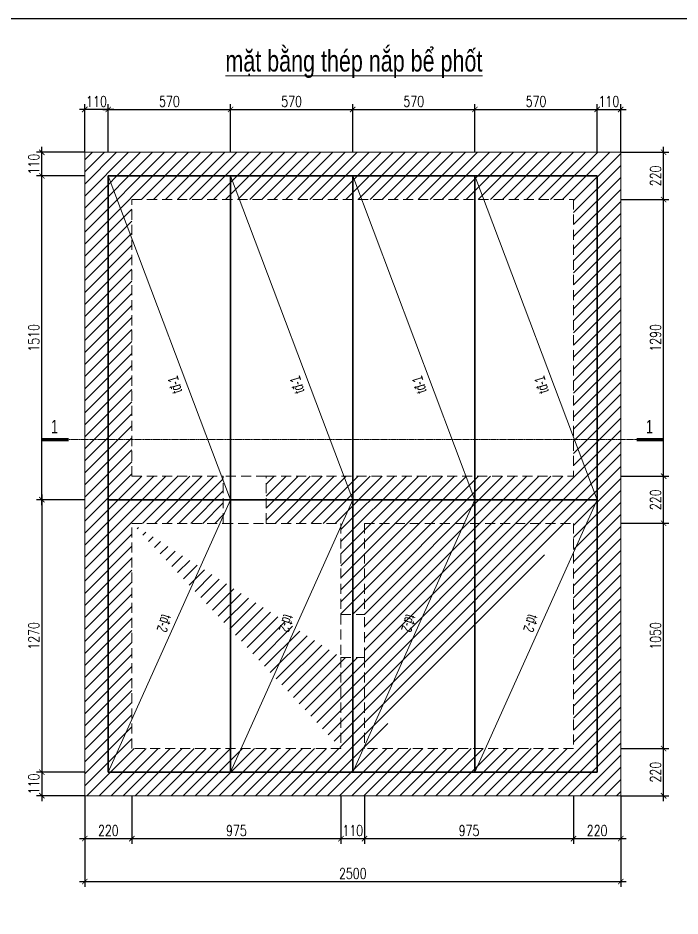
# Model space of a CAD drawing. Extents: x -1855204 to -1466800, y -1308584 to -996495.
# Drawn here: x -1584336 to -1571982, y -1073784 to -1057035 of the extents above; entities that cross this region are included whole.
import ezdxf
from ezdxf.enums import TextEntityAlignment as Align

# ---------------------------------------------------------------- set-up
doc = ezdxf.new("R2010")
doc.units = 0
doc.header["$LTSCALE"] = 150
doc.header["$PDMODE"] = 35
for name, pattern in [('_Tim', [9, 5, -1.5, 1, -1.5]), ('CENTER', [2, 1.25, -0.25, 0.25, -0.25]), ('HIDDEN', [0.375, 0.25, -0.125])]:
    doc.linetypes.add(name, pattern=pattern)
doc.layers.get('Defpoints').update_dxf_attribs({"lineweight": 18})
for name, color, linetype, lineweight in [('05.Text', 253, 'Continuous', 18), ('11.Khung bo', 32, 'Continuous', 50), ('LS-DIM', 251, 'Continuous', 13), ('LS-HATCH', 147, 'Continuous', 9), ('LS-TEXT', 60, 'Continuous', 20), ('LS-THAY', 7, 'Continuous', 20), ('LS-THEP', 3, 'Continuous', 35), ('LS-TRUC', 108, '_Tim', 9)]:
    doc.layers.add(name, color=color, linetype=linetype, lineweight=lineweight)
doc.layers.add('DIM', color=1, linetype='Continuous')
doc.styles.add('KCVN-LEADER', font='vnromadi.shx', dxfattribs={"width": 0.7, "height": 4})
doc.styles.add('LS.TEXT', font='vnromadi.shx', dxfattribs={"width": 0.7, "height": 4})
doc.styles.add('vnsimpli', font='vnsimli.shx', dxfattribs={"width": 0.75})
doc.dimstyles.new('D25', dxfattribs={"dimscale": 0, "dimtxt": 200, "dimasz": 100, "dimexe": 100, "dimexo": 0, "dimgap": 50, "dimtad": 1, "dimdec": 0, "dimlfac": 0.25, "dimdsep": 46, "dimtxsty": 'vnsimpli', "dimblk1": 'ARCHTICK', "dimblk2": 'ARCHTICK', "dimsah": 1, "dimcen": 0, "dimdle": 100, "dimclrd": 256, "dimclre": 256, "dimclrt": 60, "dimadec": 0, "dimazin": 0, "dimtfac": 0.004, "dimtdec": 0, "dimtix": 1, "dimtmove": 2, "dimatfit": 3, "dimldrblk": 'ARCHTICK', "dimfxl": 1, "dimtolj": 1, "dimarcsym": 0})

# ---------------------------------------------------------------- blocks, each defined once
blk = doc.blocks.new('100')
at = {"layer": '11.Khung bo', "const_width": 26.7}
blk.add_lwpolyline([(1860913, -945240), (1860913, -916940), (1896063, -916940), (1896063, -945240)], close=True, dxfattribs=at)
blk = doc.blocks.new('_ArchTick')
at = {"layer": 'DIM', "color": 0, "const_width": 0.15}
blk.add_lwpolyline([(-0.5, -0.5), (0.5, 0.5)], dxfattribs=at)
blk = doc.blocks.new('*D1722')
at = {"layer": 'Defpoints', "color": 0, "transparency": 16777216}
for p in [(-1583090, -1071540), (-1582210, -1071540), (-1582210, -1072340)]:
    blk.add_point(p, dxfattribs=at)
at = {"layer": 'LS-DIM', "lineweight": -2, "transparency": 16777216}
for p, q in [((-1583090, -1071540), (-1583090, -1072440)), ((-1582210, -1071540), (-1582210, -1072440)), ((-1583190, -1072340), (-1582110, -1072340))]:
    blk.add_line(p, q, dxfattribs=at)
at = {"layer": 'LS-DIM', "lineweight": -2, "transparency": 16777216, "xscale": 100, "yscale": 100, "zscale": 100, "rotation": 180}
blk.add_blockref('_ArchTick', (-1583090, -1072340), dxfattribs=at)
at = {"layer": 'LS-DIM', "lineweight": -2, "transparency": 16777216, "xscale": 100, "yscale": 100, "zscale": 100}
blk.add_blockref('_ArchTick', (-1582210, -1072340), dxfattribs=at)
at = {"layer": 'LS-DIM', "color": 60, "transparency": 16777216, "insert": (-1582650, -1072190), "char_height": 200, "attachment_point": 5, "style": 'vnsimpli'}
blk.add_mtext('\\A1;220', dxfattribs=at)
blk = doc.blocks.new('*D1723')
at = {"layer": 'Defpoints', "color": 0, "transparency": 16777216}
for p in [(-1582210, -1071540), (-1578309, -1071540), (-1578309, -1072340)]:
    blk.add_point(p, dxfattribs=at)
at = {"layer": 'LS-DIM', "lineweight": -2, "transparency": 16777216}
for p, q in [((-1582210, -1071540), (-1582210, -1072440)), ((-1578309, -1071540), (-1578309, -1072440)), ((-1582310, -1072340), (-1578209, -1072340))]:
    blk.add_line(p, q, dxfattribs=at)
at = {"layer": 'LS-DIM', "lineweight": -2, "transparency": 16777216, "xscale": 100, "yscale": 100, "zscale": 100, "rotation": 180}
blk.add_blockref('_ArchTick', (-1582210, -1072340), dxfattribs=at)
at = {"layer": 'LS-DIM', "lineweight": -2, "transparency": 16777216, "xscale": 100, "yscale": 100, "zscale": 100}
blk.add_blockref('_ArchTick', (-1578309, -1072340), dxfattribs=at)
at = {"layer": 'LS-DIM', "color": 60, "transparency": 16777216, "insert": (-1580260, -1072190), "char_height": 200, "attachment_point": 5, "style": 'vnsimpli'}
blk.add_mtext('\\A1;975', dxfattribs=at)
blk = doc.blocks.new('*D1724')
at = {"layer": 'Defpoints', "color": 0, "transparency": 16777216}
for p in [(-1578309, -1071540), (-1577869, -1071540), (-1577869, -1072340)]:
    blk.add_point(p, dxfattribs=at)
at = {"layer": 'LS-DIM', "lineweight": -2, "transparency": 16777216}
for p, q in [((-1578309, -1071540), (-1578309, -1072440)), ((-1577869, -1071540), (-1577869, -1072440)), ((-1578409, -1072340), (-1577769, -1072340))]:
    blk.add_line(p, q, dxfattribs=at)
at = {"layer": 'LS-DIM', "lineweight": -2, "transparency": 16777216, "xscale": 100, "yscale": 100, "zscale": 100, "rotation": 180}
blk.add_blockref('_ArchTick', (-1578309, -1072340), dxfattribs=at)
at = {"layer": 'LS-DIM', "lineweight": -2, "transparency": 16777216, "xscale": 100, "yscale": 100, "zscale": 100}
blk.add_blockref('_ArchTick', (-1577869, -1072340), dxfattribs=at)
at = {"layer": 'LS-DIM', "color": 60, "transparency": 16777216, "insert": (-1578089, -1072190), "char_height": 200, "attachment_point": 5, "style": 'vnsimpli'}
blk.add_mtext('\\A1;110', dxfattribs=at)
blk = doc.blocks.new('*D1725')
at = {"layer": 'Defpoints', "color": 0, "transparency": 16777216}
for p in [(-1577869, -1071540), (-1573969, -1071540), (-1573969, -1072340)]:
    blk.add_point(p, dxfattribs=at)
at = {"layer": 'LS-DIM', "lineweight": -2, "transparency": 16777216}
for p, q in [((-1577869, -1071540), (-1577869, -1072440)), ((-1573969, -1071540), (-1573969, -1072440)), ((-1577969, -1072340), (-1573869, -1072340))]:
    blk.add_line(p, q, dxfattribs=at)
at = {"layer": 'LS-DIM', "lineweight": -2, "transparency": 16777216, "xscale": 100, "yscale": 100, "zscale": 100, "rotation": 180}
blk.add_blockref('_ArchTick', (-1577869, -1072340), dxfattribs=at)
at = {"layer": 'LS-DIM', "lineweight": -2, "transparency": 16777216, "xscale": 100, "yscale": 100, "zscale": 100}
blk.add_blockref('_ArchTick', (-1573969, -1072340), dxfattribs=at)
at = {"layer": 'LS-DIM', "color": 60, "transparency": 16777216, "insert": (-1575919, -1072190), "char_height": 200, "attachment_point": 5, "style": 'vnsimpli'}
blk.add_mtext('\\A1;975', dxfattribs=at)
blk = doc.blocks.new('*D1726')
at = {"layer": 'Defpoints', "color": 0, "transparency": 16777216}
for p in [(-1573969, -1071540), (-1573089, -1071540), (-1573089, -1072340)]:
    blk.add_point(p, dxfattribs=at)
at = {"layer": 'LS-DIM', "lineweight": -2, "transparency": 16777216}
for p, q in [((-1573969, -1071540), (-1573969, -1072440)), ((-1573089, -1071540), (-1573089, -1072440)), ((-1574069, -1072340), (-1572989, -1072340))]:
    blk.add_line(p, q, dxfattribs=at)
at = {"layer": 'LS-DIM', "lineweight": -2, "transparency": 16777216, "xscale": 100, "yscale": 100, "zscale": 100, "rotation": 180}
blk.add_blockref('_ArchTick', (-1573969, -1072340), dxfattribs=at)
at = {"layer": 'LS-DIM', "lineweight": -2, "transparency": 16777216, "xscale": 100, "yscale": 100, "zscale": 100}
blk.add_blockref('_ArchTick', (-1573089, -1072340), dxfattribs=at)
at = {"layer": 'LS-DIM', "color": 60, "transparency": 16777216, "insert": (-1573529, -1072190), "char_height": 200, "attachment_point": 5, "style": 'vnsimpli'}
blk.add_mtext('\\A1;220', dxfattribs=at)
blk = doc.blocks.new('*D1727')
at = {"layer": 'Defpoints', "color": 0, "transparency": 16777216}
for p in [(-1583090, -1071540), (-1573089, -1071540), (-1573089, -1073140)]:
    blk.add_point(p, dxfattribs=at)
at = {"layer": 'LS-DIM', "lineweight": -2, "transparency": 16777216}
for p, q in [((-1583090, -1071540), (-1583090, -1073240)), ((-1573089, -1071540), (-1573089, -1073240)), ((-1583190, -1073140), (-1572989, -1073140))]:
    blk.add_line(p, q, dxfattribs=at)
at = {"layer": 'LS-DIM', "lineweight": -2, "transparency": 16777216, "xscale": 100, "yscale": 100, "zscale": 100, "rotation": 180}
blk.add_blockref('_ArchTick', (-1583090, -1073140), dxfattribs=at)
at = {"layer": 'LS-DIM', "lineweight": -2, "transparency": 16777216, "xscale": 100, "yscale": 100, "zscale": 100}
blk.add_blockref('_ArchTick', (-1573089, -1073140), dxfattribs=at)
at = {"layer": 'LS-DIM', "color": 60, "transparency": 16777216, "insert": (-1578089, -1072990), "char_height": 200, "attachment_point": 5, "style": 'vnsimpli'}
blk.add_mtext('\\A1;2500', dxfattribs=at)
blk = doc.blocks.new('*D1728')
at = {"layer": 'Defpoints', "color": 0, "transparency": 16777216}
for p in [(-1573089, -1070660), (-1572289, -1070660), (-1573089, -1071540)]:
    blk.add_point(p, dxfattribs=at)
at = {"layer": 'LS-DIM', "lineweight": -2, "transparency": 16777216}
for p, q in [((-1573089, -1070660), (-1572189, -1070660)), ((-1572289, -1071640), (-1572289, -1070560)), ((-1573089, -1071540), (-1572189, -1071540))]:
    blk.add_line(p, q, dxfattribs=at)
at = {"layer": 'LS-DIM', "lineweight": -2, "transparency": 16777216, "xscale": 100, "yscale": 100, "zscale": 100}
for p, rotation in [((-1572289, -1070660), 90), ((-1572289, -1071540), 270)]:
    blk.add_blockref('_ArchTick', p, dxfattribs=dict(at, rotation=rotation))
at = {"layer": 'LS-DIM', "color": 60, "transparency": 16777216, "insert": (-1572439, -1071100), "char_height": 200, "attachment_point": 5, "rotation": 90, "style": 'vnsimpli'}
blk.add_mtext('\\A1;220', dxfattribs=at)
blk = doc.blocks.new('*D1729')
at = {"layer": 'Defpoints', "color": 0, "transparency": 16777216}
for p in [(-1573089, -1066460), (-1572289, -1066460), (-1573089, -1070660)]:
    blk.add_point(p, dxfattribs=at)
at = {"layer": 'LS-DIM', "lineweight": -2, "transparency": 16777216}
for p, q in [((-1573089, -1066460), (-1572189, -1066460)), ((-1572289, -1070760), (-1572289, -1066360)), ((-1573089, -1070660), (-1572189, -1070660))]:
    blk.add_line(p, q, dxfattribs=at)
at = {"layer": 'LS-DIM', "lineweight": -2, "transparency": 16777216, "xscale": 100, "yscale": 100, "zscale": 100}
for p, rotation in [((-1572289, -1066460), 90), ((-1572289, -1070660), 270)]:
    blk.add_blockref('_ArchTick', p, dxfattribs=dict(at, rotation=rotation))
at = {"layer": 'LS-DIM', "color": 60, "transparency": 16777216, "insert": (-1572439, -1068560), "char_height": 200, "attachment_point": 5, "rotation": 90, "style": 'vnsimpli'}
blk.add_mtext('\\A1;1050', dxfattribs=at)
blk = doc.blocks.new('*D1730')
at = {"layer": 'Defpoints', "color": 0, "transparency": 16777216}
for p in [(-1573089, -1065580), (-1572289, -1065580), (-1573089, -1066460)]:
    blk.add_point(p, dxfattribs=at)
at = {"layer": 'LS-DIM', "lineweight": -2, "transparency": 16777216}
for p, q in [((-1572289, -1066560), (-1572289, -1065480)), ((-1573089, -1065580), (-1572189, -1065580)), ((-1573089, -1066460), (-1572189, -1066460))]:
    blk.add_line(p, q, dxfattribs=at)
at = {"layer": 'LS-DIM', "lineweight": -2, "transparency": 16777216, "xscale": 100, "yscale": 100, "zscale": 100}
for p, rotation in [((-1572289, -1065580), 90), ((-1572289, -1066460), 270)]:
    blk.add_blockref('_ArchTick', p, dxfattribs=dict(at, rotation=rotation))
at = {"layer": 'LS-DIM', "color": 60, "transparency": 16777216, "insert": (-1572439, -1066020), "char_height": 200, "attachment_point": 5, "rotation": 90, "style": 'vnsimpli'}
blk.add_mtext('\\A1;220', dxfattribs=at)
blk = doc.blocks.new('*D1731')
at = {"layer": 'Defpoints', "color": 0, "transparency": 16777216}
for p in [(-1573089, -1060421), (-1572289, -1060421), (-1573089, -1065580)]:
    blk.add_point(p, dxfattribs=at)
at = {"layer": 'LS-DIM', "lineweight": -2, "transparency": 16777216}
for p, q in [((-1573089, -1060421), (-1572189, -1060421)), ((-1572289, -1065680), (-1572289, -1060321)), ((-1573089, -1065580), (-1572189, -1065580))]:
    blk.add_line(p, q, dxfattribs=at)
at = {"layer": 'LS-DIM', "lineweight": -2, "transparency": 16777216, "xscale": 100, "yscale": 100, "zscale": 100}
for p, rotation in [((-1572289, -1060421), 90), ((-1572289, -1065580), 270)]:
    blk.add_blockref('_ArchTick', p, dxfattribs=dict(at, rotation=rotation))
at = {"layer": 'LS-DIM', "color": 60, "transparency": 16777216, "insert": (-1572439, -1063001), "char_height": 200, "attachment_point": 5, "rotation": 90, "style": 'vnsimpli'}
blk.add_mtext('\\A1;1290', dxfattribs=at)
blk = doc.blocks.new('*D1732')
at = {"layer": 'Defpoints', "color": 0, "transparency": 16777216}
for p in [(-1573089, -1059541), (-1572289, -1059541), (-1573089, -1060421)]:
    blk.add_point(p, dxfattribs=at)
at = {"layer": 'LS-DIM', "lineweight": -2, "transparency": 16777216}
for p, q in [((-1572289, -1060521), (-1572289, -1059441)), ((-1573089, -1059541), (-1572189, -1059541)), ((-1573089, -1060421), (-1572189, -1060421))]:
    blk.add_line(p, q, dxfattribs=at)
at = {"layer": 'LS-DIM', "lineweight": -2, "transparency": 16777216, "xscale": 100, "yscale": 100, "zscale": 100}
for p, rotation in [((-1572289, -1059541), 90), ((-1572289, -1060421), 270)]:
    blk.add_blockref('_ArchTick', p, dxfattribs=dict(at, rotation=rotation))
at = {"layer": 'LS-DIM', "color": 60, "transparency": 16777216, "insert": (-1572439, -1059981), "char_height": 200, "attachment_point": 5, "rotation": 90, "style": 'vnsimpli'}
blk.add_mtext('\\A1;220', dxfattribs=at)
blk = doc.blocks.new('*D1733')
at = {"layer": 'Defpoints', "color": 0, "transparency": 16777216}
for p in [(-1583090, -1058741), (-1583090, -1059541), (-1582650, -1059541)]:
    blk.add_point(p, dxfattribs=at)
at = {"layer": 'LS-DIM', "lineweight": -2, "transparency": 16777216}
for p, q in [((-1583090, -1059541), (-1583090, -1058641)), ((-1582650, -1059541), (-1582650, -1058641)), ((-1582550, -1058741), (-1583190, -1058741))]:
    blk.add_line(p, q, dxfattribs=at)
at = {"layer": 'LS-DIM', "lineweight": -2, "transparency": 16777216, "xscale": 100, "yscale": 100, "zscale": 100, "rotation": 180}
blk.add_blockref('_ArchTick', (-1583090, -1058741), dxfattribs=at)
at = {"layer": 'LS-DIM', "lineweight": -2, "transparency": 16777216, "xscale": 100, "yscale": 100, "zscale": 100}
blk.add_blockref('_ArchTick', (-1582650, -1058741), dxfattribs=at)
at = {"layer": 'LS-DIM', "color": 60, "transparency": 16777216, "insert": (-1582870, -1058591), "char_height": 200, "attachment_point": 5, "style": 'vnsimpli'}
blk.add_mtext('\\A1;110', dxfattribs=at)
blk = doc.blocks.new('*D1734')
at = {"layer": 'Defpoints', "color": 0, "transparency": 16777216}
for p in [(-1580370, -1058741), (-1582650, -1059541), (-1580370, -1059541)]:
    blk.add_point(p, dxfattribs=at)
at = {"layer": 'LS-DIM', "lineweight": -2, "transparency": 16777216}
for p, q in [((-1582650, -1059541), (-1582650, -1058641)), ((-1580370, -1059541), (-1580370, -1058641)), ((-1582750, -1058741), (-1580270, -1058741))]:
    blk.add_line(p, q, dxfattribs=at)
at = {"layer": 'LS-DIM', "lineweight": -2, "transparency": 16777216, "xscale": 100, "yscale": 100, "zscale": 100, "rotation": 180}
blk.add_blockref('_ArchTick', (-1582650, -1058741), dxfattribs=at)
at = {"layer": 'LS-DIM', "lineweight": -2, "transparency": 16777216, "xscale": 100, "yscale": 100, "zscale": 100}
blk.add_blockref('_ArchTick', (-1580370, -1058741), dxfattribs=at)
at = {"layer": 'LS-DIM', "color": 60, "transparency": 16777216, "insert": (-1581510, -1058591), "char_height": 200, "attachment_point": 5, "style": 'vnsimpli'}
blk.add_mtext('\\A1;570', dxfattribs=at)
blk = doc.blocks.new('*D1735')
at = {"layer": 'Defpoints', "color": 0, "transparency": 16777216}
for p in [(-1578090, -1058741), (-1580370, -1059541), (-1578090, -1059541)]:
    blk.add_point(p, dxfattribs=at)
at = {"layer": 'LS-DIM', "lineweight": -2, "transparency": 16777216}
for p, q in [((-1580370, -1059541), (-1580370, -1058641)), ((-1578090, -1059541), (-1578090, -1058641)), ((-1580470, -1058741), (-1577990, -1058741))]:
    blk.add_line(p, q, dxfattribs=at)
at = {"layer": 'LS-DIM', "lineweight": -2, "transparency": 16777216, "xscale": 100, "yscale": 100, "zscale": 100, "rotation": 180}
blk.add_blockref('_ArchTick', (-1580370, -1058741), dxfattribs=at)
at = {"layer": 'LS-DIM', "lineweight": -2, "transparency": 16777216, "xscale": 100, "yscale": 100, "zscale": 100}
blk.add_blockref('_ArchTick', (-1578090, -1058741), dxfattribs=at)
at = {"layer": 'LS-DIM', "color": 60, "transparency": 16777216, "insert": (-1579230, -1058591), "char_height": 200, "attachment_point": 5, "style": 'vnsimpli'}
blk.add_mtext('\\A1;570', dxfattribs=at)
blk = doc.blocks.new('*D1736')
at = {"layer": 'Defpoints', "color": 0, "transparency": 16777216}
for p in [(-1575810, -1058741), (-1578090, -1059541), (-1575810, -1059541)]:
    blk.add_point(p, dxfattribs=at)
at = {"layer": 'LS-DIM', "lineweight": -2, "transparency": 16777216}
for p, q in [((-1578090, -1059541), (-1578090, -1058641)), ((-1575810, -1059541), (-1575810, -1058641)), ((-1578190, -1058741), (-1575710, -1058741))]:
    blk.add_line(p, q, dxfattribs=at)
at = {"layer": 'LS-DIM', "lineweight": -2, "transparency": 16777216, "xscale": 100, "yscale": 100, "zscale": 100, "rotation": 180}
blk.add_blockref('_ArchTick', (-1578090, -1058741), dxfattribs=at)
at = {"layer": 'LS-DIM', "lineweight": -2, "transparency": 16777216, "xscale": 100, "yscale": 100, "zscale": 100}
blk.add_blockref('_ArchTick', (-1575810, -1058741), dxfattribs=at)
at = {"layer": 'LS-DIM', "color": 60, "transparency": 16777216, "insert": (-1576950, -1058591), "char_height": 200, "attachment_point": 5, "style": 'vnsimpli'}
blk.add_mtext('\\A1;570', dxfattribs=at)
blk = doc.blocks.new('*D1737')
at = {"layer": 'Defpoints', "color": 0, "transparency": 16777216}
for p in [(-1573529, -1058741), (-1575810, -1059541), (-1573529, -1059541)]:
    blk.add_point(p, dxfattribs=at)
at = {"layer": 'LS-DIM', "lineweight": -2, "transparency": 16777216}
for p, q in [((-1575810, -1059541), (-1575810, -1058641)), ((-1573529, -1059541), (-1573529, -1058641)), ((-1575910, -1058741), (-1573429, -1058741))]:
    blk.add_line(p, q, dxfattribs=at)
at = {"layer": 'LS-DIM', "lineweight": -2, "transparency": 16777216, "xscale": 100, "yscale": 100, "zscale": 100, "rotation": 180}
blk.add_blockref('_ArchTick', (-1575810, -1058741), dxfattribs=at)
at = {"layer": 'LS-DIM', "lineweight": -2, "transparency": 16777216, "xscale": 100, "yscale": 100, "zscale": 100}
blk.add_blockref('_ArchTick', (-1573529, -1058741), dxfattribs=at)
at = {"layer": 'LS-DIM', "color": 60, "transparency": 16777216, "insert": (-1574669, -1058591), "char_height": 200, "attachment_point": 5, "style": 'vnsimpli'}
blk.add_mtext('\\A1;570', dxfattribs=at)
blk = doc.blocks.new('*D1738')
at = {"layer": 'Defpoints', "color": 0, "transparency": 16777216}
for p in [(-1573089, -1058741), (-1573529, -1059541), (-1573089, -1059541)]:
    blk.add_point(p, dxfattribs=at)
at = {"layer": 'LS-DIM', "lineweight": -2, "transparency": 16777216}
for p, q in [((-1573529, -1059541), (-1573529, -1058641)), ((-1573089, -1059541), (-1573089, -1058641)), ((-1573629, -1058741), (-1572989, -1058741))]:
    blk.add_line(p, q, dxfattribs=at)
at = {"layer": 'LS-DIM', "lineweight": -2, "transparency": 16777216, "xscale": 100, "yscale": 100, "zscale": 100, "rotation": 180}
blk.add_blockref('_ArchTick', (-1573529, -1058741), dxfattribs=at)
at = {"layer": 'LS-DIM', "lineweight": -2, "transparency": 16777216, "xscale": 100, "yscale": 100, "zscale": 100}
blk.add_blockref('_ArchTick', (-1573089, -1058741), dxfattribs=at)
at = {"layer": 'LS-DIM', "color": 60, "transparency": 16777216, "insert": (-1573309, -1058591), "char_height": 200, "attachment_point": 5, "style": 'vnsimpli'}
blk.add_mtext('\\A1;110', dxfattribs=at)
blk = doc.blocks.new('*D1739')
at = {"layer": 'Defpoints', "color": 0, "transparency": 16777216}
for p in [(-1583890, -1059981), (-1583090, -1059981), (-1583090, -1066020)]:
    blk.add_point(p, dxfattribs=at)
at = {"layer": 'LS-DIM', "lineweight": -2, "transparency": 16777216}
for p, q in [((-1583090, -1059981), (-1583990, -1059981)), ((-1583890, -1066120), (-1583890, -1059881)), ((-1583090, -1066020), (-1583990, -1066020))]:
    blk.add_line(p, q, dxfattribs=at)
at = {"layer": 'LS-DIM', "lineweight": -2, "transparency": 16777216, "xscale": 100, "yscale": 100, "zscale": 100}
for p, rotation in [((-1583890, -1059981), 90), ((-1583890, -1066020), 270)]:
    blk.add_blockref('_ArchTick', p, dxfattribs=dict(at, rotation=rotation))
at = {"layer": 'LS-DIM', "color": 60, "transparency": 16777216, "insert": (-1584040, -1063001), "char_height": 200, "attachment_point": 5, "rotation": 90, "style": 'vnsimpli'}
blk.add_mtext('\\A1;1510', dxfattribs=at)
blk = doc.blocks.new('*D1740')
at = {"layer": 'Defpoints', "color": 0, "transparency": 16777216}
for p in [(-1583090, -1066020), (-1583890, -1071100), (-1583090, -1071100)]:
    blk.add_point(p, dxfattribs=at)
at = {"layer": 'LS-DIM', "lineweight": -2, "transparency": 16777216}
for p, q in [((-1583890, -1065920), (-1583890, -1071200)), ((-1583090, -1066020), (-1583990, -1066020)), ((-1583090, -1071100), (-1583990, -1071100))]:
    blk.add_line(p, q, dxfattribs=at)
at = {"layer": 'LS-DIM', "lineweight": -2, "transparency": 16777216, "xscale": 100, "yscale": 100, "zscale": 100}
for p, rotation in [((-1583890, -1066020), 90), ((-1583890, -1071100), 270)]:
    blk.add_blockref('_ArchTick', p, dxfattribs=dict(at, rotation=rotation))
at = {"layer": 'LS-DIM', "color": 60, "transparency": 16777216, "insert": (-1584040, -1068560), "char_height": 200, "attachment_point": 5, "rotation": 90, "style": 'vnsimpli'}
blk.add_mtext('\\A1;1270', dxfattribs=at)
blk = doc.blocks.new('*D1741')
at = {"layer": 'Defpoints', "color": 0, "transparency": 16777216}
for p in [(-1583090, -1071100), (-1583890, -1071540), (-1583090, -1071540)]:
    blk.add_point(p, dxfattribs=at)
at = {"layer": 'LS-DIM', "lineweight": -2, "transparency": 16777216}
for p, q in [((-1583890, -1071000), (-1583890, -1071640)), ((-1583090, -1071100), (-1583990, -1071100)), ((-1583090, -1071540), (-1583990, -1071540))]:
    blk.add_line(p, q, dxfattribs=at)
at = {"layer": 'LS-DIM', "lineweight": -2, "transparency": 16777216, "xscale": 100, "yscale": 100, "zscale": 100}
for p, rotation in [((-1583890, -1071100), 90), ((-1583890, -1071540), 270)]:
    blk.add_blockref('_ArchTick', p, dxfattribs=dict(at, rotation=rotation))
at = {"layer": 'LS-DIM', "color": 60, "transparency": 16777216, "insert": (-1584040, -1071320), "char_height": 200, "attachment_point": 5, "rotation": 90, "style": 'vnsimpli'}
blk.add_mtext('\\A1;110', dxfattribs=at)
blk = doc.blocks.new('*D1742')
at = {"layer": 'Defpoints', "color": 0, "transparency": 16777216}
for p in [(-1583890, -1059541), (-1583090, -1059541), (-1583090, -1059981)]:
    blk.add_point(p, dxfattribs=at)
at = {"layer": 'LS-DIM', "lineweight": -2, "transparency": 16777216}
for p, q in [((-1583890, -1060081), (-1583890, -1059441)), ((-1583090, -1059541), (-1583990, -1059541)), ((-1583090, -1059981), (-1583990, -1059981))]:
    blk.add_line(p, q, dxfattribs=at)
at = {"layer": 'LS-DIM', "lineweight": -2, "transparency": 16777216, "xscale": 100, "yscale": 100, "zscale": 100}
for p, rotation in [((-1583890, -1059541), 90), ((-1583890, -1059981), 270)]:
    blk.add_blockref('_ArchTick', p, dxfattribs=dict(at, rotation=rotation))
at = {"layer": 'LS-DIM', "color": 60, "transparency": 16777216, "insert": (-1584040, -1059761), "char_height": 200, "attachment_point": 5, "rotation": 90, "style": 'vnsimpli'}
blk.add_mtext('\\A1;110', dxfattribs=at)

msp = doc.modelspace()

# ---------------------------------------------------------------- hatches: boundary and pattern name
at = {"layer": 'LS-HATCH'}
h = msp.add_hatch(dxfattribs=at)
h.set_pattern_fill('ANSI31', color=256, scale=50, style=0)
h.set_pattern_definition([(45, (-1133353.82, -279473.78), (-112.253202, 112.253202), [])])
h.paths.add_polyline_path([(-1583090.1, -1059541.3), (-1573088.7, -1059541.3), (-1573088.7, -1071540.4), (-1583090.1, -1071540.4)])
edge = h.paths.add_edge_path(flags=16)
edge.add_line((-1582210.1, -1065580.4), (-1580505.3, -1065580.4))
edge.add_line((-1580505.3, -1066460.4), (-1580505.3, -1065580.4))
edge.add_line((-1582210.1, -1066460.4), (-1580505.3, -1066460.4))
edge.add_line((-1578309.4, -1070660.4), (-1582210.1, -1070660.4))
edge.add_line((-1582210.1, -1070660.4), (-1582210.1, -1066460.4))
edge.add_line((-1578309.4, -1068960.4), (-1578309.4, -1070660.4))
edge.add_line((-1578309.4, -1068960.4), (-1577869.4, -1068960.4))
edge.add_line((-1577869.4, -1068960.4), (-1577869.4, -1070660.4))
edge.add_line((-1573968.7, -1066460.4), (-1573968.7, -1070660.4))
edge.add_line((-1573968.7, -1070660.4), (-1577869.4, -1070660.4))
edge.add_line((-1577869.4, -1066460.4), (-1573968.7, -1066460.4))
edge.add_line((-1577869.4, -1066460.4), (-1577869.4, -1068160.4))
edge.add_line((-1578309.4, -1068160.4), (-1577869.4, -1068160.4))
edge.add_line((-1578309.4, -1066460.4), (-1578309.4, -1068160.4))
edge.add_line((-1579705.3, -1066460.4), (-1578309.4, -1066460.4))
edge.add_line((-1579705.3, -1066460.4), (-1579705.3, -1065580.4))
edge.add_line((-1579705.3, -1065580.4), (-1573968.7, -1065580.4))
edge.add_line((-1582210.1, -1065580.4), (-1582210.1, -1060421.3))
edge.add_line((-1582210.1, -1060421.3), (-1573968.7, -1060421.3))
edge.add_line((-1573968.7, -1060421.3), (-1573968.7, -1065580.4))

# ---------------------------------------------------------------- linework, layer by layer
at = {"layer": 'LS-DIM'}
for p, q in [((-1582650.1, -1059981.3), (-1580370.1, -1066020.4)), ((-1580370.1, -1059981.3), (-1578089.4, -1066020.4)), ((-1578090.1, -1059981.3), (-1575810.1, -1066020.4)), ((-1575810.1, -1059981.3), (-1573528.7, -1066020.4)), ((-1580370.1, -1066020.4), (-1582650.1, -1071100.4)), ((-1578089.4, -1066020.4), (-1580370.1, -1071100.4)), ((-1575810.1, -1066020.4), (-1578089.4, -1071100.4)), ((-1573528.7, -1066020.4), (-1575810.1, -1071100.4))]:
    msp.add_line(p, q, dxfattribs=at)
at = {"layer": 'LS-DIM', "linetype": 'HIDDEN', "ltscale": 5}
for p, q in [((-1582210.1, -1065580.4), (-1580505.3, -1065580.4)), ((-1580505.3, -1066460.4), (-1580505.3, -1065580.4)), ((-1579705.3, -1065580.4), (-1580505.3, -1065580.4)), ((-1579705.3, -1065580.4), (-1573968.7, -1065580.4)), ((-1579705.3, -1066460.4), (-1579705.3, -1065580.4)), ((-1582210.1, -1066460.4), (-1580505.3, -1066460.4)), ((-1580505.3, -1066460.4), (-1579705.3, -1066460.4)), ((-1579705.3, -1066460.4), (-1578309.4, -1066460.4)), ((-1578309.4, -1066460.4), (-1578309.4, -1068160.4)), ((-1577869.4, -1066460.4), (-1573968.7, -1066460.4)), ((-1577869.4, -1066460.4), (-1577869.4, -1068160.4)), ((-1578309.4, -1068160.4), (-1577869.4, -1068160.4)), ((-1578309.4, -1068160.4), (-1578309.4, -1068960.4)), ((-1577869.4, -1068960.4), (-1577869.4, -1068160.4)), ((-1578309.4, -1068960.4), (-1578309.4, -1070660.4)), ((-1578309.4, -1068960.4), (-1577869.4, -1068960.4)), ((-1577869.4, -1068960.4), (-1577869.4, -1070660.4))]:
    msp.add_line(p, q, dxfattribs=at)
for points in [[(-1582210.1, -1065580.4), (-1582210.1, -1060421.3), (-1573968.7, -1060421.3), (-1573968.7, -1065580.4)], [(-1578309.4, -1070660.4), (-1582210.1, -1070660.4), (-1582210.1, -1066460.4)], [(-1573968.7, -1066460.4), (-1573968.7, -1070660.4), (-1577869.4, -1070660.4)]]:
    msp.add_lwpolyline(points, dxfattribs=at)
at = {"layer": 'LS-TEXT', "const_width": 60}
for points in [[(-1583389.6, -1064899.6), (-1583890.1, -1064899.6)], [(-1572288.7, -1064899.6), (-1572789.2, -1064899.6)]]:
    msp.add_lwpolyline(points, dxfattribs=at)
at = {"layer": 'LS-THAY'}
msp.add_lwpolyline([(-1583090.1, -1059541.3), (-1573088.7, -1059541.3), (-1573088.7, -1071540.4), (-1583090.1, -1071540.4)], close=True, dxfattribs=at)
at = {"layer": 'LS-THEP'}
for p, q in [((-1580370.1, -1059981.3), (-1580370.1, -1071100.4)), ((-1578090.1, -1059981.3), (-1578089.4, -1071100.4)), ((-1575810.1, -1059981.3), (-1575810.1, -1071100.4))]:
    msp.add_line(p, q, dxfattribs=at)
for points in [[(-1582650.1, -1059981.3), (-1573528.7, -1059981.3), (-1573528.7, -1071100.4), (-1582650.1, -1071100.4)], [(-1582650.1, -1066020.4), (-1573528.7, -1066020.4), (-1573528.7, -1071100.4), (-1582650.1, -1071100.4)]]:
    msp.add_lwpolyline(points, close=True, dxfattribs=at)
at = {"layer": 'LS-TRUC', "linetype": 'CENTER', "ltscale": 0.1}
msp.add_line((-1583890.1, -1064899.6), (-1572305.2, -1064899.6), dxfattribs=at)

# ---------------------------------------------------------------- block references
at = {"layer": '05.Text', "xscale": 0.991454545641318, "yscale": 0.991454545641318, "zscale": 0.9914545456793755}
msp.add_blockref('100', (-3444155.9, -147944.3), dxfattribs=at)

# ---------------------------------------------------------------- texts
at = {"layer": 'LS-TEXT', "color": 60, "style": 'LS.TEXT', "width": 0.75}
msp.add_text('%%UmÆt b»ng thÐp n¾p bÓ phèt', height=400, dxfattribs=at).set_placement((-1578067.8, -1058034.8), align=Align.CENTER)
at = {"layer": 'LS-TEXT', "style": 'KCVN-LEADER', "width": 0.7}
for s, rotation, p in [('t®-1', 106.95326, (-1581265.7, -1064000.9)), ('t®-1', 106.95326, (-1578985.3, -1064001.6)), ('t®-1', 106.95326, (-1576705.7, -1064000.9)), ('t®-1', 106.95326, (-1574424.3, -1064000.9)), ('t®-2', 252.17776, (-1581654.6, -1068139.7)), ('t®-2', 252.17776, (-1579374.6, -1068139.7)), ('t®-2', 252.17776, (-1577093.9, -1068139.7)), ('t®-2', 252.17776, (-1574814.6, -1068139.7))]:
    msp.add_text(s, height=200, rotation=rotation, dxfattribs=at).set_placement(p)
for p in [(-1583653, -1064781.2), (-1572552.1, -1064781.2)]:
    msp.add_text('1', height=250, dxfattribs=at).set_placement(p, align=Align.CENTER)

# ---------------------------------------------------------------- dimensions: what is measured, and where the dimension line sits
at = {"layer": 'LS-DIM'}
for base, p1, p2, picture, middle in [((-1583090.1, -1058741.3), (-1582650.1, -1059541.3), (-1583090.1, -1059541.3), '*D1733', (-1582870.1, -1058591.3)), ((-1580370.1, -1058741.3), (-1582650.1, -1059541.3), (-1580370.1, -1059541.3), '*D1734', (-1581510.1, -1058591.3)), ((-1578090.1, -1058741.3), (-1580370.1, -1059541.3), (-1578090.1, -1059541.3), '*D1735', (-1579230.1, -1058591.3)), ((-1575810.1, -1058741.3), (-1578090.1, -1059541.3), (-1575810.1, -1059541.3), '*D1736', (-1576950.1, -1058591.3)), ((-1573528.7, -1058741.3), (-1575810.1, -1059541.3), (-1573528.7, -1059541.3), '*D1737', (-1574669.4, -1058591.3)), ((-1573088.7, -1058741.3), (-1573528.7, -1059541.3), (-1573088.7, -1059541.3), '*D1738', (-1573308.7, -1058591.3)), ((-1582210.1, -1072340.4), (-1583090.1, -1071540.4), (-1582210.1, -1071540.4), '*D1722', (-1582650.1, -1072190.4)), ((-1573088.7, -1073140.4), (-1583090.1, -1071540.4), (-1573088.7, -1071540.4), '*D1727', (-1578089.4, -1072990.4)), ((-1578309.4, -1072340.4), (-1582210.1, -1071540.4), (-1578309.4, -1071540.4), '*D1723', (-1580259.8, -1072190.4)), ((-1577869.4, -1072340.4), (-1578309.4, -1071540.4), (-1577869.4, -1071540.4), '*D1724', (-1578089.4, -1072190.4)), ((-1573968.7, -1072340.4), (-1577869.4, -1071540.4), (-1573968.7, -1071540.4), '*D1725', (-1575919.1, -1072190.4)), ((-1573088.7, -1072340.4), (-1573968.7, -1071540.4), (-1573088.7, -1071540.4), '*D1726', (-1573528.7, -1072190.4))]:
    dim = msp.add_linear_dim(base=base, p1=p1, p2=p2, dimstyle='D25', override={"dimscale": 1}, dxfattribs=at)
    dim.commit()
    dim.dimension.update_dxf_attribs({"geometry": picture, "text_midpoint": middle})
for base, p1, p2, picture, middle in [((-1583890.1, -1059541.3), (-1583090.1, -1059981.3), (-1583090.1, -1059541.3), '*D1742', (-1584040.1, -1059761.3)), ((-1572288.7, -1059541.3), (-1573088.7, -1060421.3), (-1573088.7, -1059541.3), '*D1732', (-1572438.7, -1059981.3)), ((-1583890.1, -1059981.3), (-1583090.1, -1066020.4), (-1583090.1, -1059981.3), '*D1739', (-1584040.1, -1063000.8)), ((-1572288.7, -1060421.3), (-1573088.7, -1065580.4), (-1573088.7, -1060421.3), '*D1731', (-1572438.7, -1063000.8)), ((-1572288.7, -1065580.4), (-1573088.7, -1066460.4), (-1573088.7, -1065580.4), '*D1730', (-1572438.7, -1066020.4)), ((-1583890.1, -1071100.4), (-1583090.1, -1066020.4), (-1583090.1, -1071100.4), '*D1740', (-1584040.1, -1068560.4)), ((-1572288.7, -1066460.4), (-1573088.7, -1070660.4), (-1573088.7, -1066460.4), '*D1729', (-1572438.7, -1068560.4)), ((-1572288.7, -1070660.4), (-1573088.7, -1071540.4), (-1573088.7, -1070660.4), '*D1728', (-1572438.7, -1071100.4)), ((-1583890.1, -1071540.4), (-1583090.1, -1071100.4), (-1583090.1, -1071540.4), '*D1741', (-1584040.1, -1071320.4))]:
    dim = msp.add_linear_dim(base=base, p1=p1, p2=p2, angle=90, dimstyle='D25', override={"dimscale": 1}, dxfattribs=at)
    dim.commit()
    dim.dimension.update_dxf_attribs({"geometry": picture, "text_midpoint": middle})

doc.saveas('drawing.dxf')
